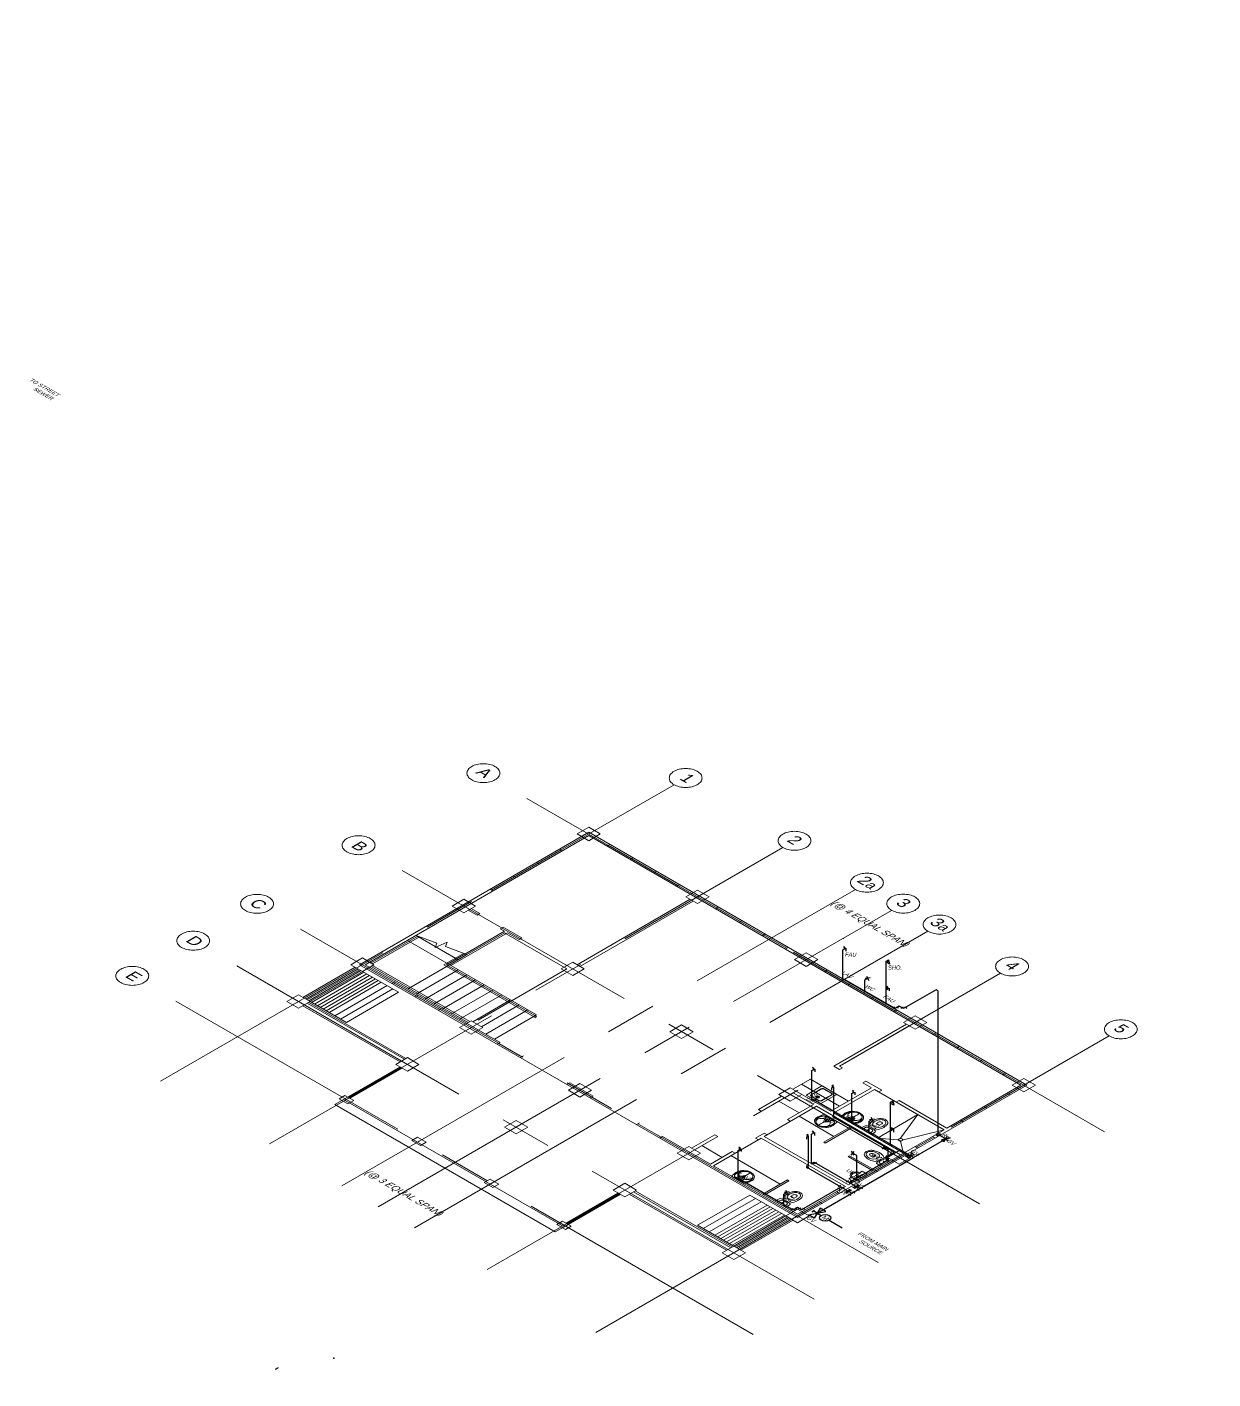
# Model space of a CAD drawing. Header units: metres. Extents: x -460 to 31334, y -1777 to 24987.
# Drawn here: x 323.33 to 352.23, y -956.34 to -923.4 of the extents above; entities that cross this region are included whole.
import ezdxf
from ezdxf.enums import TextEntityAlignment as Align

# ---------------------------------------------------------------- set-up
doc = ezdxf.new("R2010")
doc.units = ezdxf.units.M
doc.header["$MEASUREMENT"] = 0
for name, pattern in [('ACAD_ISO04W100', [30, 24, -3, 0, -3]), ('CENTER', [2, 1.25, -0.25, 0.25, -0.25]), ('HIDDEN', [0.375, 0.25, -0.125])]:
    doc.linetypes.add(name, pattern=pattern)
for name, color, linetype, lineweight in [('col', 7, 'Continuous', 25), ('DIM', 8, 'Continuous', 5), ('fix', 8, 'Continuous', 13), ('txt 1', 121, 'Continuous', 20), ('WATERLIN', 7, 'ACAD_ISO04W100', 30)]:
    doc.layers.add(name, color=color, linetype=linetype, lineweight=lineweight)
for name, color, linetype, lineweight, true_color in [('DW', 7, 'Continuous', 9, 0xff0a0a), ('MODULE', 7, 'CENTER', 0, 0x24ff24), ('WATER LINE', 7, 'ACAD_ISO04W100', 30, 0x0544ff)]:
    doc.layers.add(name, color=color, linetype=linetype, lineweight=lineweight, true_color=true_color)
doc.layers.add('wall', color=7, linetype='Continuous')
doc.styles.add('50', font='arial.ttf', dxfattribs={"height": 0.125})
doc.styles.add('ATTR', font='romans.shx', dxfattribs={"width": 0.8, "height": 1.2})
doc.styles.add('SAM', font='arial.ttf', dxfattribs={"height": 0.15})
doc.styles.get("Standard").update_dxf_attribs({"font": 'arial.ttf'})

# ---------------------------------------------------------------- blocks, each defined once
blk = doc.blocks.new('MODULE')
at = {"layer": 'MODULE', "ltscale": 5, "transparency": 33554687}
for points in [[(0, -14.753), (0, 2.943)], [(3.75, -14.753), (3.75, 2.943)], [(6.25, -14.753), (6.25, 2.943)], [(7.5, -14.753), (7.5, 2.943)], [(8.75, -14.753), (8.75, 2.943)], [(11.25, -14.753), (11.25, 2.943)], [(15, -14.753), (15, 2.943)], [(17.775, 0), (-3.23, 0)], [(17.775, -4.3), (-3.23, -4.3)], [(17.775, -7.8), (-3.23, -7.8)], [(17.775, -10), (-3.23, -10)], [(17.775, -12.1), (-3.23, -12.1)]]:
    blk.add_lwpolyline(points, dxfattribs=at)
for centre in [(0, 3.343), (3.75, 3.343), (6.25, 3.343), (7.5, 3.343), (8.75, 3.343), (11.25, 3.343), (15, 3.343), (-3.63, 0), (-3.63, -4.3), (-3.63, -7.8), (-3.63, -10), (-3.63, -12.1)]:
    blk.add_circle(centre, 0.4, dxfattribs=at)
at = {"layer": 'MODULE', "ltscale": 5, "transparency": 33554687, "char_height": 0.35, "attachment_point": 1, "style": '50'}
for s, insert in [('\\pi0.13554;1', (-0.233, 3.546)), ('\\pi0.08409;2', (3.517, 3.546)), ('\\pi-0.03644;2{\\H0.85714x;a}', (6.051, 3.546)), ('\\pi0.0854;3', (7.267, 3.546)), ('\\pi-0.03334;3{\\H0.85714x;a}', (8.551, 3.546)), ('\\pi0.07896;4', (11.017, 3.546)), ('\\pi0.08397;5', (14.767, 3.546)), ('\\pi0.03658;A', (-3.824, 0.213)), ('\\pi0.06785;B', (-3.811, -4.133)), ('\\pi0.04529;C', (-3.824, -7.608)), ('\\pi0.05532;D', (-3.824, -9.808)), ('\\pi0.06941;E', (-3.824, -11.908))]:
    blk.add_mtext_dynamic_manual_height_columns(s, width=0.4, gutter_width=0.5, heights=[0], dxfattribs=dict(at, insert=insert))
blk = doc.blocks.new('A$C1BDC7D92')
at = {"layer": 'fix', "linetype": 'Continuous', "transparency": 33554687}
for p, q in [((0.043, 0.479), (0.007, 0.332)), ((0.523, 0.479), (0.043, 0.479)), ((0.523, 0.479), (0.558, 0.332))]:
    blk.add_line(p, q, dxfattribs=at)
at = {"layer": 'fix', "transparency": 33554687}
for p, q in [((0.193, 0.402), (0.122, 0.438)), ((0.372, 0.402), (0.443, 0.438))]:
    blk.add_line(p, q, dxfattribs=at)
at = {"layer": 'fix', "linetype": 'Continuous', "transparency": 33554687}
for points in [[(0.138, 0.075), (0.127, 0.083), (0.118, 0.091), (0.11, 0.099), (0.11, 0.099), (0.101, 0.108), (0.094, 0.118), (0.086, 0.127), (0.079, 0.137), (0.073, 0.148), (0.067, 0.159), (0.061, 0.17), (0.057, 0.181), (0.057, 0.181), (0.052, 0.193), (0.049, 0.204), (0.045, 0.216), (0.043, 0.229), (0.041, 0.241), (0.039, 0.253), (0.038, 0.266), (0.038, 0.278), (0.038, 0.278), (0.039, 0.291), (0.04, 0.304), (0.041, 0.316), (0.043, 0.328), (0.046, 0.34), (0.049, 0.352), (0.053, 0.362), (0.057, 0.372), (0.057, 0.372), (0.061, 0.382), (0.066, 0.39), (0.071, 0.398), (0.076, 0.405), (0.082, 0.412), (0.089, 0.418), (0.095, 0.423), (0.102, 0.428), (0.102, 0.428), (0.109, 0.432), (0.117, 0.436), (0.125, 0.439), (0.132, 0.442), (0.14, 0.445), (0.148, 0.447), (0.156, 0.449), (0.164, 0.45), (0.164, 0.45), (0.171, 0.451), (0.178, 0.452), (0.185, 0.452), (0.192, 0.453), (0.199, 0.453), (0.206, 0.453), (0.213, 0.453), (0.22, 0.453), (0.22, 0.453), (0.228, 0.453), (0.235, 0.453), (0.243, 0.453), (0.251, 0.453), (0.258, 0.453), (0.266, 0.453), (0.273, 0.453), (0.281, 0.453), (0.281, 0.453), (0.288, 0.453), (0.295, 0.453), (0.302, 0.453), (0.309, 0.453), (0.315, 0.453), (0.322, 0.453), (0.329, 0.453), (0.337, 0.453), (0.337, 0.453), (0.344, 0.453), (0.352, 0.453), (0.359, 0.453), (0.367, 0.453), (0.375, 0.453), (0.383, 0.452), (0.391, 0.451), (0.4, 0.45), (0.4, 0.45), (0.408, 0.449), (0.416, 0.447), (0.424, 0.445), (0.432, 0.442), (0.44, 0.439), (0.448, 0.436), (0.456, 0.432), (0.463, 0.428), (0.463, 0.428), (0.47, 0.423), (0.476, 0.418), (0.483, 0.412), (0.489, 0.405), (0.494, 0.398), (0.499, 0.39), (0.504, 0.382), (0.509, 0.372), (0.509, 0.372), (0.513, 0.362), (0.516, 0.352), (0.519, 0.34), (0.522, 0.328), (0.524, 0.316), (0.526, 0.304), (0.527, 0.291), (0.527, 0.278), (0.527, 0.278), (0.527, 0.266), (0.526, 0.253), (0.524, 0.241), (0.522, 0.229), (0.52, 0.216), (0.517, 0.204), (0.513, 0.193), (0.509, 0.181), (0.509, 0.181), (0.504, 0.17), (0.498, 0.159), (0.492, 0.148), (0.486, 0.137), (0.479, 0.127), (0.472, 0.118), (0.464, 0.108), (0.455, 0.099), (0.455, 0.099), (0.447, 0.091), (0.438, 0.083), (0.427, 0.075)], [(0.283, 0.234), (0.283, 0.169), (0.283, 0.103), (0.283, 0.025)]]:
    blk.add_lwpolyline(points, dxfattribs=at)
blk.add_lwpolyline([(0.283, 0.025, -0.082757), (0.203, 0.039, -0.090524), (0.138, 0.075, -0.104224), (0.093, 0.132, -0.116526), (0.078, 0.195, -0.116526), (0.093, 0.258, -0.104224), (0.138, 0.314, -0.090524), (0.203, 0.35, -0.082757), (0.283, 0.364, -0.082757), (0.362, 0.35, -0.090524), (0.427, 0.314, -0.104224), (0.472, 0.258, -0.116526), (0.487, 0.195, -0.116526), (0.472, 0.132, -0.104224), (0.427, 0.075, -0.090524), (0.362, 0.039, -0.082757)], format="xyb", close=True, dxfattribs=at)
blk.add_lwpolyline([(0.31, 0.247, 0.133789), (0.375, 0.393, 0.453405), (0.363, 0.406), (0.202, 0.406, 0.453405), (0.19, 0.393, 0.133789), (0.255, 0.247)], format="xyb", dxfattribs=at)
at = {"layer": 'fix', "transparency": 33554687}
for points in [[(0.16, 0.025), (0.17, 0.021), (0.18, 0.018), (0.188, 0.015), (0.195, 0.013), (0.202, 0.011), (0.208, 0.01), (0.214, 0.009), (0.219, 0.008), (0.225, 0.007), (0.231, 0.006), (0.238, 0.005), (0.245, 0.004), (0.253, 0.003), (0.262, 0.002), (0.271, 0.001), (0.283, 0)], [(0.405, 0.025), (0.395, 0.021), (0.386, 0.018), (0.377, 0.015), (0.37, 0.013), (0.363, 0.011), (0.357, 0.01), (0.351, 0.009), (0.346, 0.008), (0.34, 0.007), (0.334, 0.006), (0.327, 0.005), (0.32, 0.004), (0.312, 0.003), (0.304, 0.002), (0.294, 0.001), (0.283, 0)]]:
    blk.add_lwpolyline(points, dxfattribs=at)
at = {"layer": 'fix', "linetype": 'Continuous', "transparency": 33554687}
for radius in [0.0264, 0.0185]:
    blk.add_circle((0.283, 0.307), radius, dxfattribs=at)
for centre, radius, start, end in [((0.267, 0.269), 0.267, 166.4993, 246.3994), ((0.283, 0.269), 0.0353, 219.2954, 320.7046), ((0.298, 0.269), 0.267, 293.6006, 13.5007)]:
    blk.add_arc(centre, radius, start, end, dxfattribs=at)
at = {"layer": 'fix', "transparency": 33554687, "text_generation_flag": 4, "flags": 1}
for tag, p in [('ASCATNO', (0.283, 0.479)), ('ASCOLOR', (0.283, 0.469)), ('ASNAME', (0.283, 0.474))]:
    blk.add_attdef(tag, text='', height=0.00294, rotation=180, dxfattribs=at).set_placement(p, align=Align.MIDDLE)
blk = doc.blocks.new('Urinal Toilet 2 PV')
for p, q in [((3.85, 0), (6.65, 0)), ((-9, -7), (-7, -7)), ((-7, -7), (-6, -6)), ((-6, -6), (6, -6)), ((-0.98, -2.6501), (-4.9, -2.6501)), ((-4.9, -3.35), (-0.98, -3.35)), ((0.773, -2.3), (4.55, -2.3)), ((4.55, -3.7), (0.784, -3.7)), ((4.2, -0.35), (6.3, -0.35)), ((4.2, -1.6), (4.2, -1.95)), ((6.3, -1.6), (4.2, -1.6)), ((4.2, -1.95), (6.3, -1.95)), ((4.2, -4.05), (4.2, -4.4001)), ((6.3, -4.05), (4.2, -4.05)), ((4.2, -4.4001), (6.3, -4.4001)), ((4.55, -0.35), (4.55, -1.6)), ((4.55, -1.95), (4.55, -4.05)), ((5.95, -1.6), (5.95, -0.35)), ((5.95, -4.05), (5.95, -1.95)), ((6, -6), (7, -7)), ((6.3, -1.95), (6.3, -1.6)), ((6.3, -4.4001), (6.3, -4.05)), ((7, -7), (9, -7))]:
    blk.add_line(p, q)
blk.add_lwpolyline([(-9, -7), (-9, 0), (9, 0), (9, -7)])
blk.add_circle((0, -3), 1.05)
for centre, radius, start, end in [((4.215, 0.0154), 0.3657, 182.4084, 267.5916), ((6.285, 0.0154), 0.3657, 272.4084, 357.5916), ((0, -6), 6, 180, 0), ((-4.9, -3), 0.35, 90, 270), ((0, -6), 4.5, 180, 0), ((0, -3), 1.75, 22.85047, 168.577), ((0, -3), 1.75, 191.8763, 336.5863)]:
    blk.add_arc(centre, radius, start, end)
at = {"style": 'ATTR', "width": 0.8, "flags": 9}
blk.add_attdef('ESTCODE', (0, 0), '', height=0.00000036, dxfattribs=at)
blk = doc.blocks.new('A$C760102CB')
at = {"layer": 'fix', "transparency": 33554687}
for p, q in [((0.071, 0.69), (0.077, 0.579)), ((0.308, 0.578), (0.315, 0.69))]:
    blk.add_line(p, q, dxfattribs=at)
for points in [[(0.011, 0.552, 0.313572), (0.046, 0.507, 0.148983), (0.339, 0.506, 0.313572), (0.374, 0.551), (0.383, 0.69), (0.003, 0.69)], [(0.333, 0.256, 0.997252), (0.051, 0.257, 0.054268), (0.059, 0.177, 0.040235), (0.075, 0.124, 0.119968), (0.112, 0.071, 0.181516), (0.191, 0.041, 0.181516), (0.271, 0.07, 0.119968), (0.308, 0.123, 0.040235), (0.325, 0.177, 0.054268)], [(0.248, 0.271, 0.353967), (0.24, 0.281, 0.105376), (0.143, 0.281, 0.353967), (0.135, 0.272), (0.135, 0.193, 1), (0.248, 0.193)]]:
    blk.add_lwpolyline(points, format="xyb", close=True, dxfattribs=at)
blk.add_lwpolyline([(0.072, 0.5, 0.204199), (0.009, 0.177, 0.040235), (0.028, 0.115, 0.119968), (0.078, 0.043, 0.181516), (0.191, 0, 0.181516), (0.304, 0.042, 0.119968), (0.356, 0.114, 0.040235), (0.374, 0.176, 0.204199), (0.313, 0.499)], format="xyb", dxfattribs=at)
for centre, radius in [((0.112, 0.44), 0.0075), ((0.193, 0.607), 0.0175), ((0.272, 0.44), 0.0075)]:
    blk.add_circle(centre, radius, dxfattribs=at)
for centre, radius, start, end in [((0.127, 0.582), 0.05, 183.2724, 260.6544), ((0.194, 0.987), 0.461, 260.6544, 279.0654), ((0.259, 0.581), 0.05, 279.0654, 356.4474), ((0.191, 0.053), 0.219, 74.9202, 104.7996)]:
    blk.add_arc(centre, radius, start, end, dxfattribs=at)
blk = doc.blocks.new('SINK 2')
at = {"layer": 'fix', "lineweight": 15}
for p, q in [((-11.202, -38.847), (-11.202, -39.347)), ((-11.177, -38.822), (-10.715, -38.822)), ((-10.69, -38.847), (-10.69, -39.347)), ((-10.715, -39.372), (-11.177, -39.372))]:
    blk.add_line(p, q, dxfattribs=at)
at = {"layer": 'fix', "color": 8, "linetype": 'Continuous', "lineweight": 15}
for p, q in [((-11.127, -39.27), (-11.127, -38.923)), ((-11.117, -39.27), (-11.117, -38.923)), ((-11.078, -38.875), (-10.814, -38.875)), ((-11.078, -38.885), (-10.814, -38.885)), ((-10.775, -39.27), (-10.775, -38.923)), ((-10.765, -39.27), (-10.765, -38.923)), ((-11.078, -39.309), (-10.814, -39.309)), ((-11.078, -39.319), (-10.814, -39.319))]:
    blk.add_line(p, q, dxfattribs=at)
for radius in [0.0439, 0.039, 0.0244]:
    blk.add_circle((-10.946, -38.967), radius, dxfattribs=at)
at = {"layer": 'fix', "lineweight": 15}
for centre, start, end in [((-11.177, -38.847), 90, 180), ((-10.715, -38.847), 360, 90), ((-11.177, -39.347), 180, 270), ((-10.715, -39.347), 270, 0)]:
    blk.add_arc(centre, 0.025, start, end, dxfattribs=at)
at = {"layer": 'fix', "color": 8, "linetype": 'Continuous', "lineweight": 15}
for centre, radius, start, end in [((-11.078, -38.923), 0.0487, 89.9997, 179.9995), ((-11.078, -38.923), 0.0385, 89.9996, 179.7024), ((-10.814, -38.923), 0.0487, 359.9994, 89.9996), ((-10.814, -38.923), 0.0385, 0.4551, 89.9996), ((-11.078, -39.27), 0.0487, 179.9994, 269.9997), ((-11.078, -39.27), 0.0385, 179.9994, 269.9996), ((-10.814, -39.27), 0.0385, 270.4277, 0.2964), ((-10.814, -39.27), 0.0487, 269.9997, 359.9995)]:
    blk.add_arc(centre, radius, start, end, dxfattribs=at)
blk = doc.blocks.new('GV')
at = {"color": 1}
for points in [[(99.401, 62.92), (99.501, 62.92)], [(99.451, 62.785), (99.451, 62.92)]]:
    blk.add_lwpolyline(points, dxfattribs=at)
at = {"layer": 'WATERLIN', "color": 1}
blk.add_lwpolyline([(99.252, 62.887), (99.649, 62.682), (99.652, 62.882), (99.25, 62.687), (99.252, 62.887)], dxfattribs=at)

msp = doc.modelspace()

# ---------------------------------------------------------------- hatches: boundary and pattern name
at = {"transparency": 33554687, "extrusion": (0, 0.816497, 0.57735)}
h = msp.add_hatch(color=1, dxfattribs=at)
edge = h.paths.add_edge_path()
edge.add_arc((-345.54066, 560.44292), 0.05123, 149.401997, 316.852199)
edge.add_arc((-345.53729, 560.44587), 0.05099, 311.826866, 475.686315)
edge.add_line((-345.55939, 560.49182), (-345.58476, 560.469))
h = msp.add_hatch(color=256, dxfattribs=at)
h.dxf.hatch_style = 1
h.paths.add_polyline_path([(-343.5171, 564.27728), (-343.56847, 564.72306), (-343.12269, 564.67169), (-343.20482, 564.58956), (-343.09407, 564.47881), (-343.32422, 564.24866), (-343.43497, 564.35941)])
at = {"layer": 'col', "lineweight": 5, "true_color": 0x808080, "transparency": 33554687, "extrusion": (0, 0.816497, 0.57735)}
h = msp.add_hatch(color=8, dxfattribs=at)
h.dxf.hatch_style = 1
h.paths.add_polyline_path([(-337.01778, 547.46804), (-337.30063, 547.75088), (-337.01778, 548.03373), (-336.73494, 547.75088)])
h = msp.add_hatch(color=8, dxfattribs=at)
h.dxf.hatch_style = 1
h.paths.add_polyline_path([(-339.66943, 550.11969), (-339.95228, 550.40253), (-339.66943, 550.68538), (-339.38659, 550.40253)])
h = msp.add_hatch(color=8, dxfattribs=at)
h.dxf.hatch_style = 1
h.paths.add_polyline_path([(-333.97722, 550.5086), (-334.26007, 550.79144), (-333.97722, 551.07429), (-333.69438, 550.79144)])
h = msp.add_hatch(color=8, dxfattribs=at)
h.dxf.hatch_style = 1
h.paths.add_polyline_path([(-331.50235, 552.98347), (-331.78519, 553.26632), (-331.50235, 553.54916), (-331.21951, 553.26632)])
h = msp.add_hatch(color=8, dxfattribs=at)
h.dxf.hatch_style = 1
h.paths.add_polyline_path([(-342.32108, 552.77134), (-342.60393, 553.05418), (-342.32108, 553.33703), (-342.03824, 553.05418)])
h = msp.add_hatch(color=8, dxfattribs=at)
h.dxf.hatch_style = 1
h.paths.add_polyline_path([(-336.62888, 553.16025), (-336.91172, 553.44309), (-336.62888, 553.72594), (-336.34603, 553.44309)])
h = msp.add_hatch(color=8, dxfattribs=at)
h.dxf.hatch_style = 1
h.paths.add_polyline_path([(-329.94672, 554.53911), (-330.22956, 554.82195), (-329.94672, 555.10479), (-329.66387, 554.82195)])
h = msp.add_hatch(color=8, dxfattribs=at)
h.dxf.hatch_style = 1
h.paths.add_polyline_path([(-334.154, 555.63512), (-334.43684, 555.91797), (-334.154, 556.20081), (-333.87116, 555.91797)])
h = msp.add_hatch(color=8, dxfattribs=at)
h.dxf.hatch_style = 1
h.paths.add_polyline_path([(-339.28053, 555.8119), (-339.56337, 556.09474), (-339.28053, 556.37759), (-338.99768, 556.09474)])
h = msp.add_hatch(color=8, dxfattribs=at)
h.dxf.hatch_style = 1
h.paths.add_polyline_path([(-344.97274, 555.42299), (-345.25558, 555.70583), (-344.97274, 555.98868), (-344.68989, 555.70583)])
h = msp.add_hatch(color=8, dxfattribs=at)
h.dxf.hatch_style = 1
h.paths.add_polyline_path([(-332.59837, 557.19076), (-332.88121, 557.4736), (-332.59837, 557.75644), (-332.31552, 557.4736)])
h = msp.add_hatch(color=8, dxfattribs=at)
h.dxf.hatch_style = 1
h.paths.add_polyline_path([(-347.62439, 558.07464), (-347.90723, 558.35749), (-347.62439, 558.64033), (-347.34154, 558.35749)])
h = msp.add_hatch(color=8, dxfattribs=at)
h.dxf.hatch_style = 1
h.paths.add_polyline_path([(-336.80565, 558.28677), (-337.08849, 558.56962), (-336.80565, 558.85246), (-336.52281, 558.56962)])
h = msp.add_hatch(color=8, dxfattribs=at)
h.dxf.hatch_style = 1
h.paths.add_polyline_path([(-341.93218, 558.46355), (-342.21502, 558.74639), (-341.93218, 559.02924), (-341.64933, 558.74639)])
h = msp.add_hatch(color=8, dxfattribs=at)
h.dxf.hatch_style = 1
h.paths.add_polyline_path([(-330.93667, 558.92317), (-331.07809, 558.78175), (-331.29022, 558.99388), (-331.1488, 559.1353)])
h = msp.add_hatch(color=8, dxfattribs=at)
h.dxf.hatch_style = 1
h.paths.add_polyline_path([(-335.25002, 559.84241), (-335.53286, 560.12525), (-335.25002, 560.4081), (-334.96717, 560.12525)])
h = msp.add_hatch(color=8, dxfattribs=at)
h.dxf.hatch_style = 1
h.paths.add_polyline_path([(-332.70443, 560.69094), (-332.84585, 560.54952), (-333.05799, 560.76165), (-332.91656, 560.90307)])
h = msp.add_hatch(color=8, dxfattribs=at)
h.dxf.hatch_style = 1
h.paths.add_polyline_path([(-339.4573, 560.93843), (-339.74015, 561.22127), (-339.4573, 561.50411), (-339.17446, 561.22127)])
h = msp.add_hatch(color=8, dxfattribs=at)
h.dxf.hatch_style = 1
h.paths.add_polyline_path([(-344.58383, 561.1152), (-344.86667, 561.39804), (-344.58383, 561.68089), (-344.30098, 561.39804)])
h = msp.add_hatch(color=8, dxfattribs=at)
h.dxf.hatch_style = 1
h.paths.add_polyline_path([(-334.4722, 562.4587), (-334.61362, 562.31728), (-334.82575, 562.52942), (-334.68433, 562.67084)])
h = msp.add_hatch(color=8, dxfattribs=at)
h.dxf.hatch_style = 1
h.paths.add_polyline_path([(-337.90167, 562.49406), (-338.18451, 562.7769), (-337.90167, 563.05975), (-337.61882, 562.7769)])
h = msp.add_hatch(color=8, dxfattribs=at)
h.dxf.hatch_style = 1
h.paths.add_polyline_path([(-342.10895, 563.59008), (-342.3918, 563.87292), (-342.10895, 564.15576), (-341.82611, 563.87292)])
h = msp.add_hatch(color=8, dxfattribs=at)
h.dxf.hatch_style = 1
h.paths.add_polyline_path([(-336.23997, 564.22647), (-336.38139, 564.08505), (-336.59352, 564.29718), (-336.4521, 564.4386)])
h = msp.add_hatch(color=8, dxfattribs=at)
h.dxf.hatch_style = 1
h.paths.add_polyline_path([(-340.55332, 565.14571), (-340.83616, 565.42855), (-340.55332, 565.7114), (-340.27048, 565.42855)])

# ---------------------------------------------------------------- linework, layer by layer
at = {"color": 8, "lineweight": 5, "true_color": 0x808080, "transparency": 33554687, "extrusion": (0, 0.816497, 0.57735)}
msp.add_line((341.26042, -951.84044, 16.4218), (341.86147, -951.49343, 15.93105), dxfattribs=at)
at = {"color": 8, "lineweight": 5, "true_color": 0x808080, "transparency": 33554687, "extrusion": (0, 0.816497, 0.57735), "elevation": -767.69334}
for points in [[(-332.85315, 552.05693), (-331.71448, 553.19561), (-331.74984, 553.23096)], [(-331.74984, 553.23096), (-332.89581, 552.08499)], [(-332.59837, 552.24101), (-335.74703, 555.38968)], [(-332.8105, 552.02888), (-333.83784, 553.05622)], [(-334.00732, 552.81604), (-333.555, 553.26835), (-335.74703, 555.46039), (-335.71167, 555.49574), (-333.48429, 553.26835), (-333.96466, 552.78798)], [(-334.04997, 552.84409), (-333.62571, 553.26835)], [(-331.32557, 553.37238), (-330.05278, 554.64517)], [(-331.32557, 553.37238), (-330.05278, 554.64517)], [(-330.08814, 554.68053), (-331.36093, 553.40774)], [(-330.12349, 554.71589), (-331.39629, 553.44309)], [(-330.15885, 554.75124), (-331.43164, 553.47845)], [(-330.1942, 554.7866), (-331.467, 553.5138)], [(-330.22956, 554.82195), (-331.50235, 553.54916)], [(-330.26491, 554.85731), (-331.53771, 553.58451)], [(-331.50235, 553.54916), (-332.38623, 554.43304)], [(-334.11865, 555.67048), (-331.74984, 553.30167), (-331.71448, 553.33703), (-334.08329, 555.70583)], [(-333.62571, 553.26835), (-332.6004, 554.29366)], [(-333.83784, 553.48049), (-332.81254, 554.50579)], [(-336.45379, 553.33534), (-336.52281, 553.26632)], [(-330.33562, 554.92802), (-331.60842, 553.65523)], [(-330.40634, 554.99873), (-331.67913, 553.72594)], [(-330.47705, 555.06944), (-331.74984, 553.79665)], [(-330.54776, 555.14015), (-331.82055, 553.86736)], [(-330.61847, 555.21086), (-331.89126, 553.93807)], [(-330.68918, 555.28157), (-331.96197, 554.00878)], [(-330.8306, 555.42299), (-332.10339, 554.1502)], [(-334.04997, 553.69262), (-333.02467, 554.71792)], [(-334.26211, 553.90475), (-333.2368, 554.93006)], [(-334.47424, 554.11688), (-333.44893, 555.14219)], [(-330.97202, 555.56441), (-332.24481, 554.29162)], [(-331.11344, 555.70583), (-332.38623, 554.43304)], [(-334.68637, 554.32901), (-333.66106, 555.35432)], [(-334.8985, 554.54115), (-333.8732, 555.56645)], [(-335.11063, 554.75328), (-334.1914, 555.67252)], [(-330.05278, 554.99873), (-332.42159, 557.36754)], [(-330.15885, 554.89266), (-332.52766, 557.26147)], [(-330.1942, 554.85731), (-332.56301, 557.22611)], [(-330.22956, 554.82195), (-331.11344, 555.70583)], [(-335.32277, 554.96541), (-334.40353, 555.88465)], [(-335.5349, 555.17754), (-334.50959, 556.20285)], [(-335.74703, 555.38968), (-334.72173, 556.41498)], [(-332.42159, 557.57967), (-331.04273, 558.95853), (-336.41674, 564.33254), (-337.7956, 562.95368)], [(-331.16648, 558.87014), (-332.43927, 557.59735)], [(-331.20183, 558.90549), (-332.47462, 557.6327)], [(-331.04273, 558.95853), (-330.8306, 559.17066), (-336.20461, 564.54467), (-336.41674, 564.33254)], [(-341.15312, 559.38402), (-341.22384, 559.45473)], [(-340.09526, 560.44189), (-340.16597, 560.5126)], [(-343.45246, 560.12525), (-342.78424, 560.79347), (-342.74888, 560.75811), (-343.4171, 560.0899)], [(-343.94389, 561.96727), (-343.34285, 561.36622), (-343.37821, 561.33087), (-343.97925, 561.93191)], [(-341.29578, 562.98903), (-341.89682, 562.38799)], [(-341.89682, 562.38799), (-341.86147, 562.35264)], [(-336.46978, 564.17344), (-337.74257, 562.90065)], [(-336.50513, 564.20879), (-337.77792, 562.936)], [(-338.00773, 562.95368), (-340.37654, 565.32249)], [(-340.48261, 565.21642), (-338.1138, 562.84761)], [(-340.51796, 565.18107), (-338.14915, 562.81226)], [(-339.66943, 564.26183), (-340.94223, 562.98903)], [(-339.81086, 564.40325), (-341.08365, 563.13046)], [(-339.95228, 564.54467), (-341.22507, 563.27188)], [(-341.82611, 563.87292), (-340.94223, 562.98903)], [(-340.0937, 564.68609), (-341.36649, 563.4133)], [(-340.16441, 564.7568), (-341.4372, 563.48401)], [(-340.23512, 564.82751), (-341.50791, 563.55472)], [(-340.30583, 564.89822), (-341.57862, 563.62543)], [(-340.37654, 564.96893), (-341.64933, 563.69614)], [(-340.44725, 565.03964), (-341.72004, 563.76685)], [(-340.51796, 565.11036), (-341.79075, 563.83756)], [(-340.55332, 565.14571), (-341.82611, 563.87292)], [(-340.55332, 565.14571), (-341.82611, 563.87292)], [(-340.55332, 565.14571), (-339.66943, 564.26183)], [(-340.58867, 565.18107), (-341.86147, 563.90827)], [(-340.62403, 565.21642), (-341.89682, 563.94363)], [(-340.65938, 565.25178), (-341.93218, 563.97898)], [(-340.69474, 565.28713), (-341.96753, 564.01434)], [(-340.73009, 565.32249), (-342.00289, 564.04969)], [(-342.00289, 564.04969), (-340.73009, 565.32249)]]:
    msp.add_lwpolyline(points, dxfattribs=at)
at = {"color": 8, "linetype": 'Continuous', "lineweight": 5, "true_color": 0x808080, "transparency": 33554687, "extrusion": (0, 0.816497, 0.57735), "elevation": -767.69334}
msp.add_lwpolyline([(-332.8105, 552.02888), (-333.31643, 552.36163), (-333.27429, 552.53944), (-333.56744, 552.3212), (-333.5253, 552.49901), (-334.04997, 552.84409)], dxfattribs=at)
at = {"color": 8, "linetype": 'HIDDEN', "lineweight": 5, "ltscale": 10, "true_color": 0x808080, "transparency": 33554687, "extrusion": (0, 0.816497, 0.57735), "elevation": -767.69334}
for points in [[(-334.04997, 552.84409), (-334.96921, 551.92485), (-335.00457, 551.96021)], [(-335.00457, 551.96021), (-335.00457, 551.96021), (-336.48745, 553.44309), (-334.22471, 555.70583)]]:
    msp.add_lwpolyline(points, dxfattribs=at)
at = {"transparency": 33554687, "extrusion": (0, 0.816497, 0.57735)}
for centre, radius in [((-345.53864, 560.44323, -767.69334), 0.05), ((-342.7816, 563.95206, -767.69334), 0.14101)]:
    msp.add_circle(centre, radius, dxfattribs=at)
at = {"color": 8, "lineweight": 5, "true_color": 0x808080, "transparency": 33554687, "extrusion": (0, 0.816497, 0.57735)}
for p in [(340.57493, -944.07125, 5.4345), (343.22658, -945.60218, 7.59956), (345.87823, -947.13311, 9.76462), (332.88121, -950.55446, 14.60315), (334.64898, -951.57508, 16.04652)]:
    msp.add_point(p, dxfattribs=at)
at = {"color": 8, "true_color": 0x808080, "transparency": 33554687, "extrusion": (0, 0.816497, 0.57735)}
msp.add_point((330.80512, -955.83558, 22.07177), dxfattribs=at)
at = {"layer": 'col', "color": 8, "lineweight": 5, "true_color": 0x808080, "transparency": 33554687, "extrusion": (0, 0.816497, 0.57735), "elevation": -767.69334}
for points in [[(-337.01778, 547.46804), (-337.30063, 547.75088), (-337.01778, 548.03373), (-336.73494, 547.75088)], [(-339.66943, 550.11969), (-339.95228, 550.40253), (-339.66943, 550.68538), (-339.38659, 550.40253)], [(-333.97722, 550.5086), (-334.26007, 550.79144), (-333.97722, 551.07429), (-333.69438, 550.79144)], [(-331.50235, 552.98347), (-331.78519, 553.26632), (-331.50235, 553.54916), (-331.21951, 553.26632)], [(-342.32108, 552.77134), (-342.60393, 553.05418), (-342.32108, 553.33703), (-342.03824, 553.05418)], [(-336.62888, 553.16025), (-336.91172, 553.44309), (-336.62888, 553.72594), (-336.34603, 553.44309)], [(-329.94672, 554.53911), (-330.22956, 554.82195), (-329.94672, 555.10479), (-329.66387, 554.82195)], [(-334.154, 555.63512), (-334.43684, 555.91797), (-334.154, 556.20081), (-333.87116, 555.91797)], [(-339.28053, 555.8119), (-339.56337, 556.09474), (-339.28053, 556.37759), (-338.99768, 556.09474)], [(-344.97274, 555.42299), (-345.25558, 555.70583), (-344.97274, 555.98868), (-344.68989, 555.70583)], [(-332.59837, 557.19076), (-332.88121, 557.4736), (-332.59837, 557.75644), (-332.31552, 557.4736)], [(-347.62439, 558.07464), (-347.90723, 558.35749), (-347.62439, 558.64033), (-347.34154, 558.35749)], [(-336.80565, 558.28677), (-337.08849, 558.56962), (-336.80565, 558.85246), (-336.52281, 558.56962)], [(-341.93218, 558.46355), (-342.21502, 558.74639), (-341.93218, 559.02924), (-341.64933, 558.74639)], [(-330.93667, 558.92317), (-331.07809, 558.78175), (-331.29022, 558.99388), (-331.1488, 559.1353)], [(-335.25002, 559.84241), (-335.53286, 560.12525), (-335.25002, 560.4081), (-334.96717, 560.12525)], [(-332.70443, 560.69094), (-332.84585, 560.54952), (-333.05799, 560.76165), (-332.91656, 560.90307)], [(-339.4573, 560.93843), (-339.74015, 561.22127), (-339.4573, 561.50411), (-339.17446, 561.22127)], [(-344.58383, 561.1152), (-344.86667, 561.39804), (-344.58383, 561.68089), (-344.30098, 561.39804)], [(-334.4722, 562.4587), (-334.61362, 562.31728), (-334.82575, 562.52942), (-334.68433, 562.67084)], [(-337.90167, 562.49406), (-338.18451, 562.7769), (-337.90167, 563.05975), (-337.61882, 562.7769)], [(-342.10895, 563.59008), (-342.3918, 563.87292), (-342.10895, 564.15576), (-341.82611, 563.87292)], [(-336.23997, 564.22647), (-336.38139, 564.08505), (-336.59352, 564.29718), (-336.4521, 564.4386)], [(-340.55332, 565.14571), (-340.83616, 565.42855), (-340.55332, 565.7114), (-340.27048, 565.42855)]]:
    msp.add_lwpolyline(points, close=True, dxfattribs=at)
at = {"layer": 'DW', "color": 8, "lineweight": 5, "true_color": 0x808080, "transparency": 33554687, "extrusion": (0, 0.816497, 0.57735), "elevation": -767.69334}
for points in [[(-334.64898, 550.11969), (-336.34603, 548.42264)], [(-337.49508, 548.22818), (-339.19214, 549.92524)], [(-335.8157, 549.02368), (-335.74499, 548.95297)], [(-338.02541, 548.82922), (-338.09612, 548.75851)], [(-335.25002, 549.58936), (-335.17931, 549.51865)], [(-338.5911, 549.39491), (-338.66181, 549.3242)], [(-340.14673, 550.87983), (-341.84379, 552.57689)], [(-340.67706, 551.48087), (-340.74777, 551.41016)], [(-341.24275, 552.04656), (-341.31346, 551.97585)], [(-342.79838, 553.53148), (-344.49544, 555.22854)], [(-332.26249, 554.02646), (-333.39386, 555.15783)], [(-343.32871, 554.13252), (-343.39942, 554.06181)], [(-332.79282, 554.6275), (-332.86353, 554.55679)], [(-343.8944, 554.69821), (-343.96511, 554.6275)], [(-345.45003, 556.18313), (-347.14709, 557.88019)], [(-334.82575, 556.58972), (-335.39144, 557.1554)], [(-345.98036, 556.78417), (-346.05107, 556.71346)], [(-335.42679, 557.12005), (-335.35608, 557.19076)], [(-346.54605, 557.34986), (-346.61676, 557.27915)], [(-347.25315, 558.72872), (-346.12178, 559.86009)], [(-346.65211, 559.25905), (-346.72282, 559.32976)], [(-338.25522, 559.94848), (-338.18451, 560.01919)], [(-338.78555, 560.54952), (-338.21987, 559.98383)], [(-345.43235, 560.54952), (-345.00809, 560.97378)], [(-344.44241, 561.53947), (-343.59388, 562.38799)], [(-343.98279, 561.92837), (-344.0535, 561.99909)], [(-343.0989, 562.88297), (-342.25037, 563.7315)], [(-342.63928, 563.27188), (-342.70999, 563.34259)]]:
    msp.add_lwpolyline(points, dxfattribs=at)
at = {"layer": 'fix', "color": 8, "lineweight": 5, "true_color": 0x808080, "transparency": 33554687, "extrusion": (0, 0.816497, 0.57735), "elevation": -767.69334}
for points in [[(-344.0535, 560.58487), (-345.04345, 559.59492)], [(-345.0439, 559.59446), (-344.61918, 560.58487), (-344.68989, 560.65558), (-345.67984, 560.23132)], [(-344.0535, 560.58487), (-344.54847, 560.65558), (-344.61918, 560.72629), (-344.68989, 561.22127)]]:
    msp.add_lwpolyline(points, dxfattribs=at)
msp.add_lwpolyline([(-344.54847, 560.65558), (-344.61918, 560.72629), (-344.68989, 560.65558), (-344.61918, 560.58487)], close=True, dxfattribs=at)
at = {"layer": 'fix', "color": 8, "lineweight": 5, "true_color": 0x808080, "transparency": 33554687, "extrusion": (0, 0.816497, 0.57735)}
msp.add_circle((-344.61918, 560.65558, -767.69334), 0.05, dxfattribs=at)
at = {"layer": 'wall', "color": 8, "lineweight": 5, "true_color": 0x808080, "transparency": 33554687, "extrusion": (0, 0.816497, 0.57735)}
for p, q in [((334.08329, -944.92064, 6.63571), (334.29746, -945.04429, 6.81058)), ((334.00002, -945.99169, 8.15041), (334.96921, -945.43212, 7.35906)), ((334.86315, -945.37089, 7.27246), (334.96921, -945.43212, 7.35906)), ((333.66106, -946.26903, 8.54263), (335.03992, -945.47295, 7.4168)), ((335.03992, -945.47295, 7.4168), (335.32242, -945.6341, 7.6447)), ((343.91208, -949.24807, 12.75563), (342.92213, -949.81961, 13.56392)), ((343.98279, -949.28889, 12.81336), (342.99284, -949.86044, 13.62165))]:
    msp.add_line(p, q, dxfattribs=at)
at = {"layer": 'wall', "color": 8, "lineweight": 5, "true_color": 0x808080, "transparency": 33554687, "extrusion": (0, 0.816497, 0.57735), "elevation": -767.69334}
msp.add_lwpolyline([(-337.01778, 547.68017), (-331.43164, 553.26632), (-342.10895, 563.94363), (-347.6951, 558.35749)], close=True, dxfattribs=at)
for points in [[(-345.75055, 560.16061), (-347.55367, 558.35749), (-337.01778, 547.82159), (-331.57306, 553.26632), (-334.86111, 556.55436)], [(-336.38139, 548.45799), (-336.31068, 548.38728)], [(-337.45973, 548.26354), (-337.53044, 548.19283)], [(-334.68433, 550.15505), (-334.61362, 550.08434)], [(-339.15678, 549.96059), (-339.22749, 549.88988)], [(-339.49266, 550.5086), (-336.73494, 553.26632)], [(-339.56337, 550.57931), (-336.80565, 553.33703)], [(-334.154, 550.89751), (-334.36817, 551.11168)], [(-334.36817, 551.11168), (-334.29746, 551.18239)], [(-340.11138, 550.91519), (-340.18209, 550.84448)], [(-334.93386, 551.67736), (-334.86315, 551.74808)], [(-334.93386, 551.67736), (-335.39144, 552.13495)], [(-335.32242, 552.20397), (-335.39144, 552.13495)], [(-341.80843, 552.61224), (-341.87914, 552.54153)], [(-342.76303, 553.56684), (-342.83374, 553.49613)], [(-332.22714, 554.06181), (-332.29785, 553.9911)], [(-333.35851, 555.19318), (-333.42922, 555.12247)], [(-344.46008, 555.26389), (-344.53079, 555.19318)], [(-344.7606, 555.77655), (-342.99284, 557.54431), (-343.13426, 557.68573)], [(-344.83131, 555.84726), (-343.13426, 557.54431), (-343.20497, 557.61502)], [(-345.41468, 556.21849), (-345.48539, 556.14778)], [(-334.86111, 556.55436), (-334.7904, 556.62507)], [(-343.20497, 557.61502), (-343.13426, 557.68573)], [(-342.42276, 558.09851), (-341.99495, 558.52632)], [(-342.42276, 558.09851), (-343.34639, 559.02924)], [(-343.77065, 558.18071), (-343.69994, 558.25142)], [(-343.77065, 558.18071), (-344.15956, 558.56962)], [(-347.11173, 557.91554), (-347.18244, 557.84483)], [(-336.55816, 558.25142), (-336.48745, 558.32213)], [(-336.55816, 558.25142), (-337.12385, 558.8171)], [(-342.00289, 558.67568), (-342.49786, 559.17066), (-341.86147, 559.80705)], [(-342.0736, 558.60497), (-342.92213, 559.4535)], [(-343.69994, 558.25142), (-343.91208, 558.46355)], [(-343.98279, 558.53426), (-345.67984, 560.23132)], [(-344.08885, 558.64033), (-344.15956, 558.56962)], [(-347.2178, 558.69336), (-347.28851, 558.76407)], [(-337.12385, 558.8171), (-337.05314, 558.88782)], [(-341.72004, 558.8171), (-341.15312, 559.38402)], [(-341.79075, 558.88782), (-341.22384, 559.45473)], [(-341.29578, 560.51416), (-342.56857, 559.24137), (-344.61918, 561.29198)], [(-341.64933, 559.02924), (-342.14431, 559.52421)], [(-344.51312, 559.06459), (-344.58383, 558.99388)], [(-345.75055, 560.16061), (-344.58383, 558.99388)], [(-341.93271, 559.87829), (-341.86147, 559.80705)], [(-342.14431, 559.66563), (-342.99284, 560.51416)], [(-342.99284, 559.52421), (-344.68989, 561.22127)], [(-346.08643, 559.82473), (-346.15714, 559.89544)], [(-340.09526, 560.44189), (-339.52801, 561.00914)], [(-341.29578, 560.37274), (-341.08365, 560.58487)], [(-341.36702, 560.44398), (-341.29578, 560.37274)], [(-343.34639, 562.56477), (-345.67984, 560.23132)], [(-338.82091, 560.51416), (-338.7502, 560.58487)], [(-338.82091, 560.51416), (-339.98763, 561.68089)], [(-340.16597, 560.5126), (-339.59872, 561.07985)], [(-339.7755, 560.90307), (-340.27048, 561.39804)], [(-341.22507, 560.58487), (-340.05834, 561.7516)], [(-341.15489, 560.65611), (-341.08365, 560.58487)], [(-341.22507, 560.58487), (-343.27568, 562.63548)], [(-341.29578, 560.51416), (-343.34639, 562.56477)], [(-344.97274, 560.93843), (-345.04345, 561.00914)], [(-345.397, 560.51416), (-345.46771, 560.58487)], [(-340.51796, 561.15056), (-339.98763, 561.68089)], [(-340.48261, 561.32733), (-341.68469, 562.52942), (-341.68469, 562.52942)], [(-340.5892, 561.2218), (-340.51796, 561.15056)], [(-344.40705, 561.50411), (-344.47776, 561.57482)], [(-340.05834, 561.7516), (-342.10895, 563.80221), (-343.27568, 562.63548)], [(-343.55852, 562.35264), (-343.62923, 562.42335)], [(-343.06355, 562.84761), (-343.13426, 562.91832)], [(-342.21502, 563.69614), (-342.28573, 563.76685)]]:
    msp.add_lwpolyline(points, dxfattribs=at)
at = {"layer": 'wall', "color": 8, "linetype": 'HIDDEN', "lineweight": 5, "ltscale": 10, "true_color": 0x808080, "transparency": 33554687, "extrusion": (0, 0.816497, 0.57735), "elevation": -767.69334}
msp.add_lwpolyline([(-342.20885, 558.31242), (-343.13426, 559.24137)], dxfattribs=at)
at = {"layer": 'wall', "color": 8, "true_color": 0x808080, "transparency": 33554687, "extrusion": (0, 0.816497, 0.57735), "elevation": -767.69334}
msp.add_lwpolyline([(-329.38697, 570.33701), (-329.45768, 570.2663)], dxfattribs=at)
at = {"layer": 'WATER LINE', "transparency": 33554687, "extrusion": (0, 0.816497, 0.57735)}
for p, q in [((344.47347, -947.27938, 14.92123), (344.42044, -947.31, 14.96453)), ((344.51141, -947.27193, 14.9107), (344.56445, -947.30255, 14.954)), ((344.68011, -947.28151, 14.92424), (344.62707, -947.31213, 14.96754)), ((344.71805, -947.27406, 14.9137), (344.77109, -947.30468, 14.957)), ((342.44706, -949.52797, 13.15147), (342.50009, -949.55859, 13.19477)), ((342.54424, -949.53609, 13.16295), (342.4912, -949.56671, 13.20625)), ((342.95838, -949.93136, 13.72195), (343.01142, -949.96198, 13.76525)), ((343.03844, -949.96486, 13.76932), (342.98541, -949.99548, 13.81262)), ((344.31136, -951.03629, 15.28455), (344.25833, -951.00567, 15.24125)), ((344.31535, -950.95426, 15.16854), (344.26232, -950.98488, 15.21184)), ((344.32351, -950.93282, 15.13823), (344.27048, -950.9022, 15.09493)), ((344.42587, -950.87372, 15.05465), (344.37284, -950.84311, 15.01135)), ((344.43872, -950.77331, 14.91265), (344.38569, -950.80393, 14.95595)), ((342.32129, -951.14186, 15.43385), (342.37433, -951.17247, 15.47715)), ((342.38555, -951.18448, 15.49412), (342.33252, -951.21509, 15.53742)), ((342.4546, -951.06489, 15.325), (342.50763, -951.09551, 15.36831)), ((342.57288, -951.06643, 15.32717), (342.51985, -951.09704, 15.37047)), ((343.08416, -951.68358, 16.19996), (343.13719, -951.71419, 16.24326)), ((343.15457, -951.62847, 16.12202), (343.10154, -951.65909, 16.16532)), ((343.22739, -951.67051, 16.18147), (343.17435, -951.70113, 16.22478)), ((343.35047, -951.51537, 15.96207), (343.29743, -951.54598, 16.00537)), ((343.42328, -951.55741, 16.02152), (343.37025, -951.58803, 16.06483)), ((343.38841, -951.50792, 15.95153), (343.44145, -951.53853, 15.99484)), ((343.55689, -951.7126, 16.241), (343.60993, -951.74322, 16.2843)), ((343.61105, -951.66581, 16.17483), (343.55802, -951.69643, 16.21813)), ((343.63563, -951.66714, 16.17671), (343.68866, -951.69776, 16.22001)), ((343.35147, -951.8312, 16.40873), (343.4045, -951.86182, 16.45203)), ((343.44793, -951.77551, 16.32997), (343.50096, -951.80613, 16.37327)), ((341.99302, -952.19522, 16.92353), (341.93999, -952.22584, 16.96683)), ((342.00316, -952.19656, 16.92543), (342.05619, -952.22718, 16.96873)), ((342.04807, -952.17063, 16.88875), (342.10111, -952.20125, 16.93205)), ((342.18485, -952.17785, 16.89896), (342.13182, -952.20846, 16.94226)), ((342.22736, -952.17825, 16.89953), (342.28039, -952.20887, 16.94283))]:
    msp.add_line(p, q, dxfattribs=at)
at = {"layer": 'WATER LINE', "transparency": 33554687}
for points, elevation in [([(343.21419, -946.61071), (343.21419, -945.88894), (343.2878, -945.84891), (343.2878, -945.84891), (343.28771, -945.91911)], 13.97559), ([(343.2323, -945.80559), (343.26969, -945.83226)], 13.97559), ([(343.25099, -945.86892), (343.25099, -945.81892)], 13.97559), ([(344.26563, -946.85687), (344.26563, -946.16281), (344.32242, -946.12574), (344.35123, -946.23168), (344.30175, -946.2067), (344.32242, -946.12574)], 14.83409), ([(343.75131, -946.92052), (343.75131, -946.62052), (343.81913, -946.57839)], 14.41373), ([(343.87792, -946.5708), (343.76016, -946.58588)], 14.41373), ([(343.79183, -946.52567), (343.84642, -946.6311)], 14.41373), ([(344.28374, -946.77352), (344.32113, -946.80019)], 14.83409), ([(344.26563, -947.21776), (344.26563, -946.85687), (344.33924, -946.81684), (344.33924, -946.81684), (344.33915, -946.88705)], 14.83409), ([(344.30243, -946.83686), (344.30243, -946.78686)], 14.83409), ([(345.53864, -950.39104), (345.53864, -946.89104)], 14.37203), ([(342.47665, -948.74684), (342.51404, -948.77351)], 13.1854), ([(342.45854, -949.55196), (342.45854, -948.83019), (342.53215, -948.79016), (342.53215, -948.79016), (342.53205, -948.86036)], 13.1854), ([(342.49534, -948.81017), (342.49534, -948.76017)], 13.1854), ([(342.99284, -949.94209), (342.99284, -949.22032), (342.94498, -949.25205), (342.93765, -949.25605), (342.93688, -949.30263)], 13.73712), ([(342.94057, -949.20386), (342.98336, -949.17771)], 13.73712), ([(342.96197, -949.24079), (342.96197, -949.19079)], 13.73712), ([(343.42871, -950.11209), (343.42871, -949.39032), (343.50232, -949.35029), (343.50232, -949.35029), (343.50223, -949.42049)], 13.97754), ([(343.44683, -949.30697), (343.48421, -949.33364)], 13.97754), ([(343.46552, -949.3703), (343.46552, -949.3203)], 13.97754), ([(344.37169, -950.29564), (344.37169, -949.60158), (344.42848, -949.5645), (344.4573, -949.67044), (344.40781, -949.64546), (344.42848, -949.5645)], 14.74748), ([(343.85738, -950.35928), (343.85738, -950.05928), (343.92519, -950.01715)], 14.32712), ([(343.98398, -950.00956), (343.86623, -950.02464)], 14.32712), ([(343.8979, -949.96444), (343.95249, -950.06986)], 14.32712), ([(342.32684, -950.40087), (342.36963, -950.37472)], 15.42994), ([(342.34824, -950.43779), (342.34824, -950.38779)], 15.42994), ([(342.44982, -951.09827), (342.44982, -950.3765), (342.52343, -950.33646), (342.52343, -950.33646), (342.52334, -950.40667)], 15.37221), ([(342.46793, -950.29315), (342.50532, -950.31982)], 15.37221), ([(342.48662, -950.35648), (342.48662, -950.30648)], 15.37221), ([(344.37169, -950.65652), (344.37169, -950.29564), (344.4453, -950.2556), (344.4453, -950.2556), (344.44521, -950.32581)], 14.74748), ([(344.38981, -950.21229), (344.42719, -950.23896)], 14.74748), ([(344.4085, -950.27562), (344.4085, -950.22562)], 14.74748), ([(340.65938, -951.49343), (340.65938, -950.77166), (340.73299, -950.73163), (340.73299, -950.73163), (340.7329, -950.80183)], 15.93105), ([(340.6775, -950.68831), (340.71488, -950.71498)], 15.93105), ([(340.69619, -950.75164), (340.69619, -950.70164)], 15.93105), ([(342.37911, -951.1391), (342.37911, -950.41732), (342.33125, -950.44906), (342.32392, -950.45305), (342.32315, -950.49964)], 15.42994), ([(344.17931, -950.74594), (344.25368, -950.65341)], 15.3101), ([(344.18579, -950.64897), (344.24717, -950.75059)], 15.3101), ([(344.31956, -951.05435), (344.31956, -950.75435), (344.21645, -950.69972)], 15.3101), ([(343.41208, -950.8886), (343.48645, -950.79606)], 15.9361), ([(343.41857, -950.79162), (343.47995, -950.89324)], 15.9361), ([(343.55233, -951.497), (343.55233, -950.897), (343.44923, -950.84238)], 15.9361), ([(341.77603, -952.1359), (341.77603, -951.8359), (341.84385, -951.79377)], 16.83964), ([(341.90264, -951.78618), (341.78488, -951.80126)], 16.83964), ([(341.81655, -951.74106), (341.87115, -951.84648)], 16.83964)]:
    msp.add_lwpolyline(points, dxfattribs=dict(at, elevation=elevation))
at = {"layer": 'WATER LINE', "ltscale": 5, "transparency": 33554687, "extrusion": (0, 0.816497, 0.57735)}
for points, elevation in [([(-345.53864, 558.42251), (-345.48657, 558.37044), (-344.69263, 559.16437), (-344.58747, 559.05922), (-344.48599, 559.1607), (-343.23823, 557.91293), (-343.21419, 557.93697)], -764.8356), ([(-343.45879, 559.93001), (-342.48862, 558.95983), (-342.45854, 558.98991)], -767.69334), ([(-343.36299, 562.45618), (-344.33137, 561.48781), (-344.24631, 561.40275), (-344.46469, 561.18436), (-342.9694, 559.68907), (-342.99284, 559.66563)], -767.69334), ([(-342.58586, 563.75631), (-344.93548, 561.40669), (-343.45879, 559.93001), (-343.42871, 559.96009)], -767.69334), ([(-344.93548, 561.40669), (-345.71879, 560.62338), (-345.57399, 560.47859)], -767.69334), ([(-342.44982, 561.6682), (-342.51241, 561.6056), (-343.62449, 562.71768)], -767.69334), ([(-342.37911, 561.73891), (-342.31651, 561.8015), (-343.42859, 562.91358)], -767.69334), ([(-343.16709, 562.65208), (-342.20646, 563.61272), (-342.11021, 563.51647), (-341.99925, 563.62743), (-340.69192, 562.3201), (-340.65938, 562.35264)], -767.69334), ([(-342.58586, 563.75631), (-342.68189, 563.85235)], -767.69334), ([(-342.88131, 564.05177), (-343.1981, 564.36856)], -767.69334)]:
    msp.add_lwpolyline(points, dxfattribs=dict(at, elevation=elevation))
at = {"layer": 'WATER LINE', "ltscale": 5, "transparency": 33554687, "elevation": 14.74748}
msp.add_lwpolyline([(344.37169, -950.65652), (344.40177, -950.63916)], dxfattribs=at)
at = {"layer": 'WATER LINE', "ltscale": 5, "transparency": 33554687, "extrusion": (0, 0.816497, 0.57735)}
msp.add_circle((-345.53864, 560.44323, -767.69334), 0.05, dxfattribs=at)

# ---------------------------------------------------------------- block references
at = {"lineweight": 0, "transparency": 33554687, "extrusion": (0, 0.816497, 0.57735), "rotation": 135}
for p in [(-308.40641, 523.63901, -764.54673), (-337.01778, 547.75088, -767.69334)]:
    msp.add_blockref('MODULE', p, dxfattribs=at)
at = {"transparency": 33554687, "extrusion": (0, 0.816497, 0.57735)}
for p, xscale, yscale, zscale, rotation in [((-288.3599, 573.58692, -767.69334), -0.5, 0.5, 0.5, 44.99999999999992), ((-331.88644, 618.68009, -767.69334), 0.5, 0.5, 0.5, 225), ((-333.62043, 605.84725, -767.69334), 0.3750000000000002, 0.3750000000000002, 0.3750000000000002, 225), ((-333.81633, 605.65135, -767.69334), 0.3750000000000002, 0.3750000000000002, 0.3750000000000002, 225)]:
    msp.add_blockref('GV', p, dxfattribs=dict(at, xscale=xscale, yscale=yscale, zscale=zscale, rotation=rotation))
at = {"transparency": 33554687, "extrusion": (0, 0.816497, 0.57735), "rotation": 225}
msp.add_blockref('GV', (-316.65877, 678.4741, -767.69334), dxfattribs=at)
at = {"layer": 'fix', "color": 8, "lineweight": 5, "transparency": 33554687, "extrusion": (0, 0.816497, 0.57735), "rotation": 314.9999999999999}
msp.add_blockref('SINK 2', (-307.30453, 578.664, -767.69334), dxfattribs=at)
at = {"layer": 'fix', "color": 8, "lineweight": 5, "true_color": 0x808080, "transparency": 33554687, "extrusion": (0, 0.816497, 0.57735)}
for name, p, xscale, yscale, zscale, rotation in [('A$C1BDC7D92', (-342.78987, 560.24048, -767.69334), -0.9306419416356427, 0.9306419416356428, 0.9306419416356426, 134.9999999999999), ('A$C1BDC7D92', (-343.82114, 559.72263, -767.69334), 0.9306419416356418, 0.9306419416356418, 0.9306419416356418, 315), ('A$C1BDC7D92', (-341.16027, 562.22363, -767.69334), 0.9306419416356418, 0.9306419416356418, 0.9306419416356418, 315), ('Urinal Toilet 2 PV', (-343.64514, 562.26602, -767.69334), 0.025, 0.025, 0.025, 45.00000000001827)]:
    msp.add_blockref(name, p, dxfattribs=dict(at, xscale=xscale, yscale=yscale, zscale=zscale, rotation=rotation))
for p, rotation in [((-344.39315, 559.94725, -767.69334), 315.3112968417945), ((-343.91832, 561.01637, -767.69334), 45.31129684179461), ((-342.3118, 563.02445, -767.69334), 315.3112968417945)]:
    msp.add_blockref('A$C760102CB', p, dxfattribs=dict(at, rotation=rotation))

# ---------------------------------------------------------------- texts
at = {"transparency": 33554687, "extrusion": (0, 0.816497, 0.57735), "char_height": 0.125, "attachment_point": 3, "text_direction": (0.707107, -0.408248, 0.57735), "style": 'SAM'}
for s, insert, width in [('TO STREET SEWER', (324.1538, -932.36101, -5.67619), 1.144471), ('LAV', (343.48938, -946.53841, 13.86821), 0.368578), ('WC', (344.0267, -946.85043, 14.11377), 0.368578), ('FAU', (344.51184, -947.12825, 14.11377), 0.368578), ('S', (342.61098, -949.42725, 13.00902), 0.368578), ('LAV', (343.0246, -950.07162, 13.92031), 0.368578), ('LAV', (343.59264, -950.03479, 13.86821), 0.368578), ('WC', (344.11366, -950.20842, 14.11377), 0.368578), ('R', (345.78421, -950.40677, 14.39427), 2.3335475), ('GV', (345.99144, -950.60299, 14.73181), 0.368578), ('WC', (344.16978, -950.96056, 15.17746), 0.368578), ('GV', (345.11137, -950.84981, 14.94077), 0.368578), ('LAV', (340.97612, -951.44373, 15.86076), 0.368578), ('UR', (343.5422, -951.3229, 15.68988), 0.368578), ('GV', (343.74102, -951.61974, 15.99697), 0.368578), ('WC', (342.03222, -951.98948, 16.63257), 0.368578), ('GV', (343.35269, -951.81824, 16.52485), 0.368578), ('GV', (342.57523, -952.48299, 17.3305), 0.368578), ('FROM MAIN SOURCE', (344.35558, -953.17483, 17.51156), 1.0330776)]:
    msp.add_mtext(s, dxfattribs=dict(at, insert=insert, width=width))
at = {"color": 8, "lineweight": 5, "true_color": 0x808080, "transparency": 33554687, "extrusion": (0, 0.816497, 0.57735), "insert": (342.4153, -944.32615, 5.79498), "char_height": 0.2, "attachment_point": 1, "text_direction": (0.707107, -0.408248, 0.57735), "style": '50'}
msp.add_mtext_dynamic_manual_height_columns('\\pi0.90502;{\\fArial|b0|i1|c0|p34;(@ 4 EQUAL SPAN)}', width=4.3363781, gutter_width=0.625, heights=[0], dxfattribs=at)
at = {"transparency": 33554687, "char_height": 0.1, "attachment_point": 1, "style": '50'}
for s, insert in [('{\\fArial|b0|i1|c0|p34;FAU}', (343.26545, -945.95117)), ('{\\fArial|b0|i1|c0|p34;SHO.}', (344.31351, -946.26728))]:
    msp.add_mtext_dynamic_manual_height_columns(s, width=0.2507094, gutter_width=0.625, heights=[0], dxfattribs=dict(at, insert=insert))
at = {"transparency": 33554687, "extrusion": (0, 0.816497, 0.57735), "insert": (342.77965, -952.35709, 17.15244), "char_height": 0.15, "attachment_point": 1, "text_direction": (0.707107, -0.408248, 0.57735)}
msp.add_mtext_dynamic_manual_height_columns('M', width=0.6472591, gutter_width=1, heights=[0], dxfattribs=at)
at = {"layer": 'DIM', "color": 8, "lineweight": 5, "true_color": 0x808080, "transparency": 33554687, "extrusion": (0, 0.816497, 0.57735), "insert": (331.05477, -950.88515, 15.07081), "char_height": 0.2, "attachment_point": 1, "text_direction": (0.707107, -0.408248, 0.57735), "style": '50'}
msp.add_mtext_dynamic_manual_height_columns('\\pi0.90502;{\\fArial|b0|i1|c0|p34;(@ 3 EQUAL SPAN)}', width=4.3363781, gutter_width=0.625, heights=[0], dxfattribs=at)
at = {"layer": 'txt 1', "linetype": 'Continuous', "ltscale": 100, "transparency": 33554687, "extrusion": (0, 0.816497, 0.57735), "insert": (342.4911, -949.53562, -37.85611), "char_height": 0.15, "width": 0.7549246, "attachment_point": 2, "text_direction": (0.707107, -0.408248, 0.57735)}
msp.add_mtext('{\\C0;fau}', dxfattribs=at)

doc.saveas('drawing.dxf')
